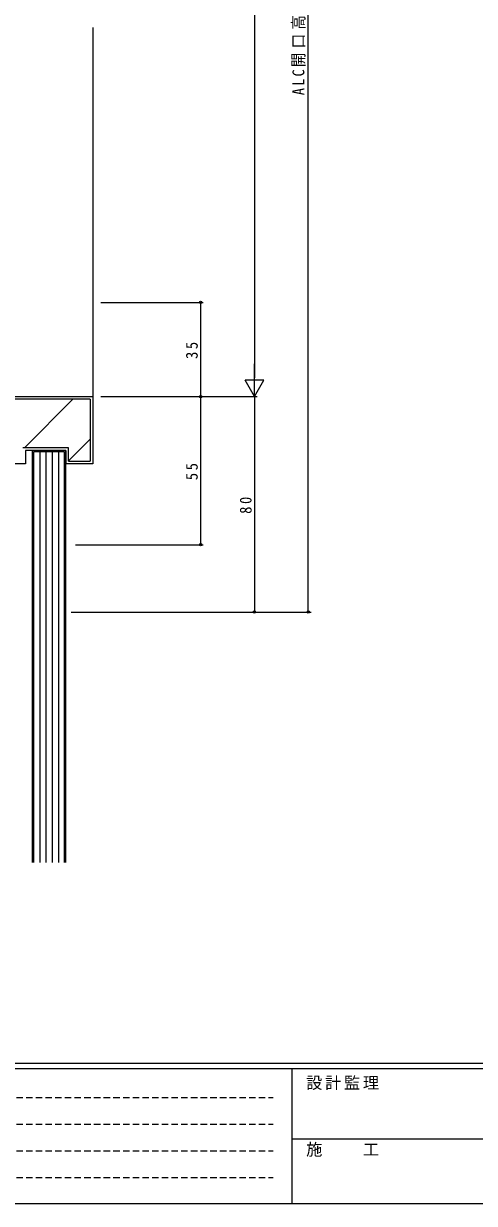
# Model space of a CAD drawing. Units: millimetres, scale not verified. Extents: x -594 to 539, y -420 to 386.
# Drawn here: x -321.5 to -154.2, y -420 to 18 of the extents above; entities that cross this region are included whole.
import ezdxf

# ---------------------------------------------------------------- set-up
doc = ezdxf.new("R2010")
doc.units = ezdxf.units.MM
doc.header["$LTSCALE"] = 2
doc.linetypes.add('DASHED1', pattern=[1.8, 1.2, -0.6])
for name, color, linetype, lineweight in [('0-1_YKK_ZWAK', 7, 'Continuous', 9), ('0-6_YKK_D', 6, 'Continuous', 9), ('0-7_YSS_K', 3, 'Continuous', 9), ('0-8_YSS_KE', 3, 'Continuous', 9)]:
    doc.layers.add(name, color=color, linetype=linetype, lineweight=lineweight)
doc.styles.add('ＭＳ ゴシック', font='')
doc.styles.get('ＭＳ ゴシック').set_extended_font_data('MS Gothic')

msp = doc.modelspace()

# ---------------------------------------------------------------- linework, layer by layer
at = {"layer": '0-1_YKK_ZWAK'}
for p, q in [((510, -368), (-590, -368)), ((456, -370), (-590, -370)), ((-222, -370), (-222, -420)), ((-222, -395.999), (-38, -395.999)), ((-590, -420), (456, -420))]:
    msp.add_line(p, q, dxfattribs=at)
at = {"layer": '0-1_YKK_ZWAK', "linetype": 'DASHED1'}
for p, q in [((-583.43, -380.732), (-228.87, -380.732)), ((-583.43, -390.63), (-228.87, -390.63)), ((-583.43, -400.528), (-228.87, -400.528)), ((-583.43, -410.426), (-228.87, -410.426))]:
    msp.add_line(p, q, dxfattribs=at)
at = {"layer": '0-6_YKK_D'}
for p, q in [((-215.826, -200.454), (-215.827, 234.546)), ((-235.826, 172.545), (-235.826, -113.455)), ((-292.827, -85.455), (-254.826, -85.455)), ((-255.826, -85.455), (-255.826, -120.455)), ((-235.826, -120.455), (-235.826, -108.33)), ((-232.326, -114.393), (-239.326, -114.393)), ((-235.826, -120.455), (-239.326, -114.393)), ((-235.826, -120.455), (-232.326, -114.393)), ((-292.827, -120.455), (-234.826, -120.455)), ((-292.827, -120.455), (-234.826, -120.455)), ((-292.827, -120.455), (-254.826, -120.455)), ((-289.748, -120.455), (-254.826, -120.455)), ((-255.826, -120.455), (-255.826, -175.455)), ((-235.826, -120.455), (-235.826, -200.455)), ((-302.251, -175.455), (-254.826, -175.455)), ((-303.888, -200.455), (-214.826, -200.454)), ((-292.827, -200.455), (-234.826, -200.455))]:
    msp.add_line(p, q, dxfattribs=at)
for centre in [(-255.826, -85.455), (-255.826, -120.455), (-255.826, -175.455), (-235.826, -200.455), (-215.826, -200.454)]:
    msp.add_circle(centre, 0.425, dxfattribs=at)
at = {"layer": '0-7_YSS_K'}
for p, q in [((-295.827, 16.545), (-295.827, -120.455)), ((-296.827, -121.455), (-349.827, -121.455)), ((-303.253, -121.455), (-321.253, -139.455)), ((-296.827, -121.455), (-296.827, -144.455)), ((-304.827, -139.455), (-321.827, -139.455)), ((-296.827, -136.241), (-304.827, -144.241)), ((-304.827, -144.455), (-304.827, -139.455)), ((-318.327, -140.455), (-318.328, -293.443)), ((-305.827, -140.455), (-318.327, -140.455)), ((-317.827, -140.955), (-317.828, -293.443)), ((-306.327, -140.955), (-317.827, -140.955)), ((-315.527, -140.955), (-315.528, -293.443)), ((-313.227, -140.955), (-313.228, -293.443)), ((-310.927, -140.955), (-310.928, -293.443)), ((-308.627, -140.955), (-308.628, -293.443)), ((-306.328, -293.443), (-306.327, -140.955)), ((-305.828, -293.443), (-305.827, -140.455)), ((-304.827, -144.455), (-296.827, -144.455))]:
    msp.add_line(p, q, dxfattribs=at)
at = {"layer": '0-8_YSS_KE'}
for p, q in [((-350.827, -120.455), (-295.827, -120.455)), ((-295.827, -120.455), (-295.827, -145.399)), ((-305.827, -140.455), (-320.827, -140.455)), ((-320.827, -140.455), (-320.827, -145.455)), ((-305.827, -140.455), (-305.827, -145.455)), ((-320.827, -145.455), (-365.827, -145.455)), ((-295.827, -145.455), (-305.827, -145.455))]:
    msp.add_line(p, q, dxfattribs=at)

# ---------------------------------------------------------------- texts
at = {"layer": '0-1_YKK_ZWAK', "char_height": 4.399, "attachment_point": 7, "style": 'ＭＳ ゴシック'}
for s, insert in [('\\T1.17;設計監理', (-216.615, -377.904)), ('\\T1.17;施\u3000\u3000工', (-216.615, -402.649))]:
    msp.add_mtext(s, dxfattribs=dict(at, insert=insert))
at = {"layer": '0-6_YKK_D', "color": 7, "char_height": 4.399, "attachment_point": 7, "rotation": 90, "style": 'ＭＳ ゴシック'}
for s, insert in [('\\T1.29;\\W0.9;ALC開口高=H+135', (-216.826, -8.554)), ('\\T1.36;\\W0.9;35', (-256.826, -106.475)), ('\\T1.36;\\W0.9;55', (-256.826, -151.475)), ('\\T1.36;\\W0.9;80', (-236.826, -163.975))]:
    msp.add_mtext(s, dxfattribs=dict(at, insert=insert))

doc.saveas('drawing.dxf')
